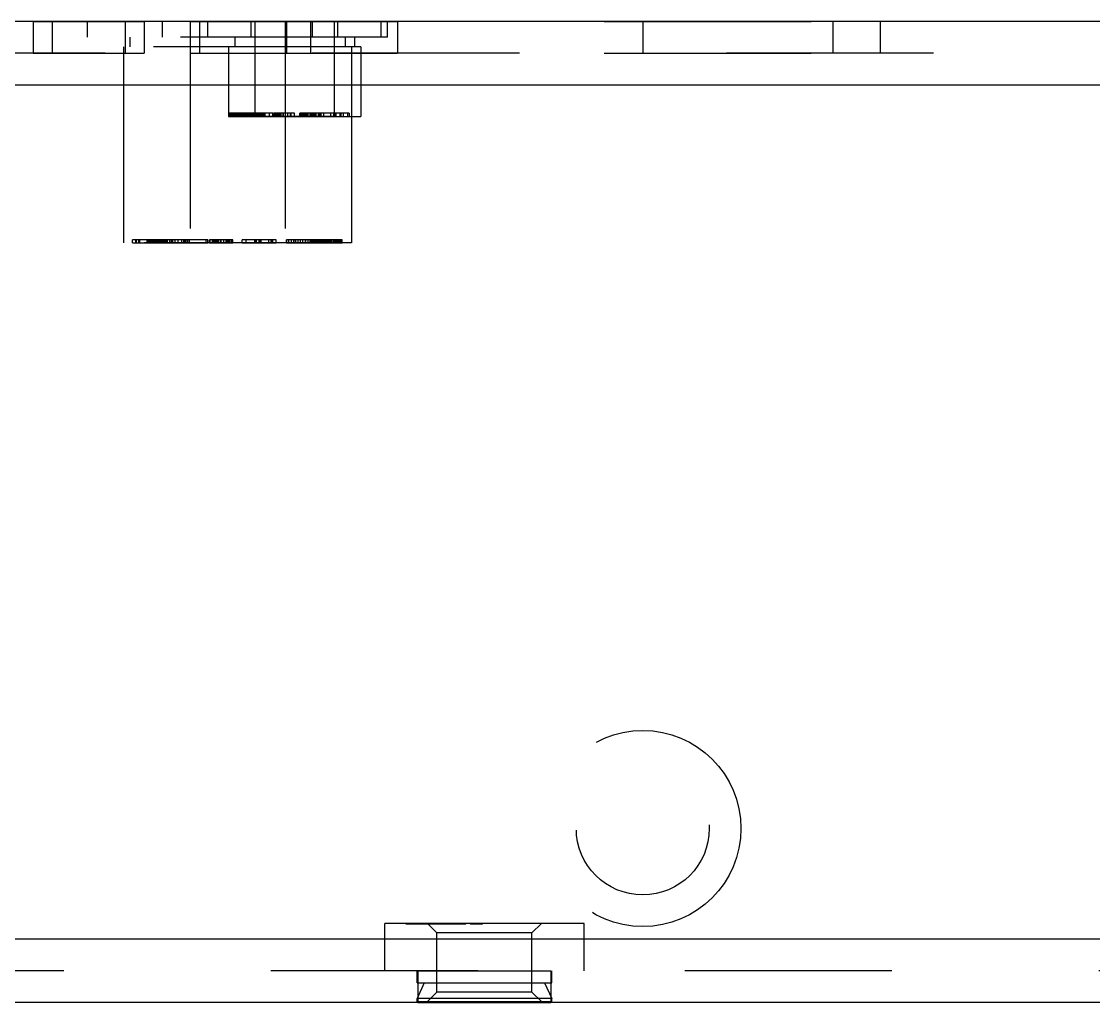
# Model space of a CAD drawing. Header units: millimetres. Extents: x 1262 to 3787, y 0 to 841.
# Drawn here: x 2780.58 to 2814.45, y 247.23 to 278.23 of the extents above; entities that cross this region are included whole.
import ezdxf

# ---------------------------------------------------------------- set-up
doc = ezdxf.new("R2010")
doc.units = ezdxf.units.MM
doc.header["$LTSCALE"] = 65.395
doc.linetypes.add('HIDDEN', pattern=[0.2, 0.1, -0.1])
doc.layers.get('0').update_dxf_attribs({"linetype": 'CONTINUOUS'})
doc.layers.add('02___PRT_ALL_AXES', color=7, linetype='CONTINUOUS')
doc.layers.add('DEFAULT_2', color=8, linetype='HIDDEN')

msp = doc.modelspace()

# ---------------------------------------------------------------- linework, layer by layer
at = {"color": 3, "linetype": 'Continuous'}
for p, q in [((3160.21, 278.226), (2750.21, 278.226)), ((2749.21, 276.226), (2940.18, 276.226)), ((3161.21, 249.226), (2749.21, 249.226)), ((3161.21, 247.226), (2749.21, 247.226))]:
    msp.add_line(p, q, dxfattribs=at)
at = {"layer": '02___PRT_ALL_AXES', "color": 8, "linetype": 'HIDDEN'}
for p, q in [((2780.96, 278.226), (2780.96, 277.226)), ((2780.96, 278.226), (2784.46, 278.226)), ((2781.56, 278.226), (2781.56, 277.226)), ((2783.86, 278.226), (2783.86, 277.226)), ((2784.46, 278.226), (2784.46, 277.226)), ((2785.91, 278.226), (2785.91, 271.226)), ((2785.91, 278.226), (2807.71, 278.226)), ((2787.96, 278.226), (2787.96, 275.226)), ((2788.91, 278.226), (2788.91, 271.226)), ((2788.96, 278.226), (2788.96, 277.226)), ((2789.71, 278.226), (2789.71, 277.226)), ((2790.46, 278.226), (2790.46, 275.226)), ((2792.46, 278.226), (2792.46, 277.226)), ((2807.71, 278.226), (2807.71, 277.226)), ((2783.81, 277.426), (2783.81, 271.226)), ((2787.12, 277.426), (2787.12, 275.226)), ((2791.01, 277.426), (2791.01, 271.226)), ((2791.3, 277.426), (2791.3, 275.226)), ((2780.96, 277.226), (2784.46, 277.226)), ((2785.91, 277.226), (2807.71, 277.226)), ((2790.46, 275.226), (2787.96, 275.226)), ((2791.01, 271.226), (2783.81, 271.226)), ((2793.11, 248.226), (2793.11, 247.226)), ((2793.11, 248.226), (2797.31, 248.226)), ((2797.31, 248.226), (2797.31, 247.226)), ((2793.11, 247.226), (2797.31, 247.226))]:
    msp.add_line(p, q, dxfattribs=at)
at = {"layer": 'DEFAULT_2', "color": 8, "linetype": 'HIDDEN'}
for p, q in [((2782.676, 277.726), (2782.676, 278.226)), ((2785.043, 277.726), (2785.043, 278.226)), ((2786.21, 278.226), (2786.21, 277.226)), ((2786.468, 277.726), (2786.468, 278.226)), ((2787.839, 277.726), (2787.839, 278.226)), ((2789.777, 277.726), (2789.777, 278.226)), ((2790.581, 277.726), (2790.581, 278.226)), ((2791.952, 277.726), (2791.952, 278.226)), ((2792.144, 277.726), (2792.144, 278.226)), ((2800.21, 278.226), (2800.21, 277.226)), ((2806.21, 278.226), (2806.21, 277.226)), ((2792.144, 277.726), (2782.676, 277.726)), ((2784.01, 277.726), (2784.01, 277.426)), ((2787.32, 277.726), (2787.32, 277.426)), ((2790.81, 277.726), (2790.81, 277.426)), ((2791.1, 277.726), (2791.1, 277.426)), ((2783.81, 277.426), (2783.81, 271.226)), ((2791.3, 277.426), (2783.81, 277.426)), ((2787.12, 277.426), (2787.12, 275.226)), ((2791.01, 277.426), (2791.01, 271.226)), ((2791.3, 277.426), (2791.3, 275.226)), ((2940.18, 277.226), (2750.21, 277.226)), ((2787.146, 275.226), (2787.146, 275.326)), ((2788.528, 275.326), (2787.146, 275.326)), ((2787.15, 275.226), (2787.15, 275.326)), ((2787.168, 275.226), (2787.168, 275.326)), ((2787.17, 275.326), (2787.17, 275.226)), ((2787.189, 275.226), (2787.189, 275.326)), ((2787.194, 275.226), (2787.194, 275.326)), ((2787.222, 275.226), (2787.222, 275.326)), ((2787.223, 275.226), (2787.223, 275.326)), ((2787.228, 275.226), (2787.228, 275.326)), ((2787.232, 275.226), (2787.232, 275.326)), ((2787.234, 275.226), (2787.234, 275.326)), ((2787.238, 275.226), (2787.238, 275.326)), ((2787.256, 275.226), (2787.256, 275.326)), ((2787.267, 275.226), (2787.267, 275.326)), ((2787.269, 275.226), (2787.269, 275.326)), ((2787.271, 275.226), (2787.271, 275.326)), ((2787.282, 275.226), (2787.282, 275.326)), ((2787.287, 275.226), (2787.287, 275.326)), ((2787.321, 275.226), (2787.321, 275.326)), ((2787.322, 275.226), (2787.322, 275.326)), ((2787.327, 275.226), (2787.327, 275.326)), ((2787.341, 275.226), (2787.341, 275.326)), ((2787.354, 275.226), (2787.354, 275.326)), ((2787.367, 275.226), (2787.367, 275.326)), ((2787.388, 275.226), (2787.388, 275.326)), ((2787.405, 275.226), (2787.405, 275.326)), ((2787.438, 275.226), (2787.438, 275.326)), ((2787.442, 275.226), (2787.442, 275.326)), ((2787.473, 275.226), (2787.473, 275.326)), ((2787.481, 275.226), (2787.481, 275.326)), ((2787.484, 275.226), (2787.484, 275.326)), ((2787.514, 275.226), (2787.514, 275.326)), ((2787.532, 275.226), (2787.532, 275.326)), ((2787.543, 275.226), (2787.543, 275.326)), ((2787.545, 275.226), (2787.545, 275.326)), ((2787.552, 275.226), (2787.552, 275.326)), ((2787.569, 275.226), (2787.569, 275.326)), ((2787.584, 275.226), (2787.584, 275.326)), ((2787.59, 275.226), (2787.59, 275.326)), ((2787.595, 275.226), (2787.595, 275.326)), ((2787.608, 275.226), (2787.608, 275.326)), ((2787.61, 275.226), (2787.61, 275.326)), ((2787.622, 275.226), (2787.622, 275.326)), ((2787.637, 275.226), (2787.637, 275.326)), ((2787.651, 275.226), (2787.651, 275.326)), ((2787.673, 275.226), (2787.673, 275.326)), ((2787.685, 275.226), (2787.685, 275.326)), ((2787.693, 275.226), (2787.693, 275.326)), ((2787.698, 275.226), (2787.698, 275.326)), ((2787.7, 275.226), (2787.7, 275.326)), ((2787.711, 275.226), (2787.711, 275.326)), ((2787.717, 275.226), (2787.717, 275.326)), ((2787.726, 275.226), (2787.726, 275.326)), ((2787.73, 275.226), (2787.73, 275.326)), ((2787.737, 275.226), (2787.737, 275.326)), ((2787.738, 275.226), (2787.738, 275.326)), ((2787.744, 275.226), (2787.744, 275.326)), ((2787.751, 275.226), (2787.751, 275.326)), ((2787.755, 275.226), (2787.755, 275.326)), ((2787.764, 275.226), (2787.764, 275.326)), ((2787.766, 275.226), (2787.766, 275.326)), ((2787.768, 275.226), (2787.768, 275.326)), ((2787.772, 275.226), (2787.772, 275.326)), ((2787.776, 275.226), (2787.776, 275.326)), ((2787.777, 275.226), (2787.777, 275.326)), ((2787.786, 275.226), (2787.786, 275.326)), ((2787.8, 275.226), (2787.8, 275.326)), ((2787.801, 275.226), (2787.801, 275.326)), ((2787.808, 275.226), (2787.808, 275.326)), ((2787.827, 275.226), (2787.827, 275.326)), ((2787.834, 275.226), (2787.834, 275.326)), ((2787.839, 275.226), (2787.839, 275.326)), ((2787.842, 275.226), (2787.842, 275.326)), ((2787.842, 275.226), (2787.842, 275.326)), ((2787.844, 275.226), (2787.844, 275.326)), ((2787.845, 275.326), (2787.845, 275.226)), ((2787.847, 275.226), (2787.847, 275.326)), ((2787.847, 275.226), (2787.847, 275.326)), ((2787.85, 275.226), (2787.85, 275.326)), ((2787.852, 275.226), (2787.852, 275.326)), ((2787.853, 275.226), (2787.853, 275.326)), ((2787.858, 275.226), (2787.858, 275.326)), ((2787.867, 275.226), (2787.867, 275.326)), ((2787.886, 275.226), (2787.886, 275.326)), ((2787.894, 275.226), (2787.894, 275.326)), ((2787.909, 275.226), (2787.909, 275.326)), ((2787.916, 275.326), (2787.916, 275.226)), ((2787.925, 275.226), (2787.925, 275.326)), ((2787.961, 275.226), (2787.961, 275.326)), ((2787.976, 275.226), (2787.976, 275.326)), ((2787.98, 275.226), (2787.98, 275.326)), ((2787.98, 275.226), (2787.98, 275.326)), ((2788.016, 275.226), (2788.016, 275.326)), ((2788.029, 275.226), (2788.029, 275.326)), ((2788.065, 275.226), (2788.065, 275.326)), ((2788.065, 275.226), (2788.065, 275.326)), ((2788.069, 275.226), (2788.069, 275.326)), ((2788.083, 275.226), (2788.083, 275.326)), ((2788.098, 275.226), (2788.098, 275.326)), ((2788.129, 275.226), (2788.129, 275.326)), ((2788.131, 275.226), (2788.131, 275.326)), ((2788.136, 275.226), (2788.136, 275.326)), ((2788.146, 275.226), (2788.146, 275.326)), ((2788.151, 275.226), (2788.151, 275.326)), ((2788.187, 275.226), (2788.187, 275.326)), ((2788.197, 275.226), (2788.197, 275.326)), ((2788.198, 275.226), (2788.198, 275.326)), ((2788.203, 275.226), (2788.203, 275.326)), ((2788.245, 275.226), (2788.245, 275.326)), ((2788.273, 275.226), (2788.273, 275.326)), ((2788.282, 275.226), (2788.282, 275.326)), ((2788.425, 275.226), (2788.425, 275.326)), ((2788.528, 275.226), (2788.528, 275.326)), ((2788.543, 275.226), (2788.543, 275.326)), ((2789.21, 275.326), (2788.543, 275.326)), ((2788.544, 275.226), (2788.544, 275.326)), ((2788.559, 275.226), (2788.559, 275.326)), ((2788.59, 275.226), (2788.59, 275.326)), ((2788.604, 275.226), (2788.604, 275.326)), ((2788.62, 275.226), (2788.62, 275.326)), ((2788.63, 275.226), (2788.63, 275.326)), ((2788.632, 275.226), (2788.632, 275.326)), ((2788.651, 275.226), (2788.651, 275.326)), ((2788.655, 275.226), (2788.655, 275.326)), ((2788.66, 275.226), (2788.66, 275.326)), ((2788.676, 275.226), (2788.676, 275.326)), ((2788.688, 275.226), (2788.688, 275.326)), ((2788.702, 275.226), (2788.702, 275.326)), ((2788.719, 275.326), (2788.719, 275.226)), ((2788.73, 275.226), (2788.73, 275.326)), ((2788.74, 275.226), (2788.74, 275.326)), ((2788.742, 275.226), (2788.742, 275.326)), ((2788.789, 275.226), (2788.789, 275.326)), ((2788.793, 275.226), (2788.793, 275.326)), ((2788.849, 275.226), (2788.849, 275.326)), ((2788.867, 275.226), (2788.867, 275.326)), ((2788.999, 275.226), (2788.999, 275.326)), ((2789.07, 275.326), (2789.07, 275.226)), ((2789.106, 275.226), (2789.106, 275.326)), ((2789.21, 275.226), (2789.21, 275.326)), ((2789.378, 275.226), (2789.378, 275.326)), ((2790.932, 275.326), (2789.378, 275.326)), ((2789.38, 275.226), (2789.38, 275.326)), ((2789.388, 275.226), (2789.388, 275.326)), ((2789.418, 275.226), (2789.418, 275.326)), ((2789.419, 275.226), (2789.419, 275.326)), ((2789.459, 275.226), (2789.459, 275.326)), ((2789.465, 275.226), (2789.465, 275.326)), ((2789.466, 275.226), (2789.466, 275.326)), ((2789.473, 275.226), (2789.473, 275.326)), ((2789.48, 275.226), (2789.48, 275.326)), ((2789.506, 275.226), (2789.506, 275.326)), ((2789.514, 275.226), (2789.514, 275.326)), ((2789.517, 275.226), (2789.517, 275.326)), ((2789.522, 275.326), (2789.522, 275.226)), ((2789.546, 275.226), (2789.546, 275.326)), ((2789.581, 275.226), (2789.581, 275.326)), ((2789.602, 275.226), (2789.602, 275.326)), ((2789.637, 275.226), (2789.637, 275.326)), ((2789.705, 275.226), (2789.705, 275.326)), ((2789.711, 275.226), (2789.711, 275.326)), ((2789.761, 275.226), (2789.761, 275.326)), ((2789.769, 275.226), (2789.769, 275.326)), ((2789.801, 275.226), (2789.801, 275.326)), ((2789.841, 275.226), (2789.841, 275.326)), ((2789.871, 275.226), (2789.871, 275.326)), ((2789.899, 275.226), (2789.899, 275.326)), ((2789.964, 275.226), (2789.964, 275.326)), ((2790.011, 275.226), (2790.011, 275.326)), ((2790.027, 275.326), (2790.027, 275.226)), ((2790.055, 275.226), (2790.055, 275.326)), ((2790.131, 275.226), (2790.131, 275.326)), ((2790.36, 275.226), (2790.36, 275.326)), ((2790.445, 275.326), (2790.445, 275.226)), ((2790.451, 275.226), (2790.451, 275.326)), ((2790.497, 275.226), (2790.497, 275.326)), ((2790.515, 275.326), (2790.515, 275.226)), ((2790.656, 275.226), (2790.656, 275.326)), ((2790.668, 275.326), (2790.668, 275.226)), ((2790.75, 275.326), (2790.75, 275.226)), ((2790.881, 275.326), (2790.881, 275.226)), ((2790.932, 275.326), (2790.932, 275.226)), ((2787.12, 275.226), (2791.3, 275.226)), ((2784.093, 271.226), (2784.093, 271.326)), ((2786.475, 271.326), (2784.093, 271.326)), ((2784.198, 271.226), (2784.198, 271.326)), ((2784.215, 271.226), (2784.215, 271.326)), ((2784.292, 271.226), (2784.292, 271.326)), ((2784.32, 271.226), (2784.32, 271.326)), ((2784.554, 271.226), (2784.554, 271.326)), ((2784.564, 271.226), (2784.564, 271.326)), ((2784.58, 271.226), (2784.58, 271.326)), ((2784.603, 271.226), (2784.603, 271.326)), ((2784.628, 271.226), (2784.628, 271.326)), ((2784.67, 271.226), (2784.67, 271.326)), ((2784.682, 271.226), (2784.682, 271.326)), ((2784.684, 271.226), (2784.684, 271.326)), ((2784.706, 271.226), (2784.706, 271.326)), ((2784.71, 271.226), (2784.71, 271.326)), ((2784.714, 271.226), (2784.714, 271.326)), ((2784.726, 271.226), (2784.726, 271.326)), ((2784.75, 271.226), (2784.75, 271.326)), ((2784.774, 271.226), (2784.774, 271.326)), ((2784.807, 271.226), (2784.807, 271.326)), ((2784.827, 271.226), (2784.827, 271.326)), ((2784.849, 271.226), (2784.849, 271.326)), ((2784.869, 271.226), (2784.869, 271.326)), ((2784.877, 271.226), (2784.877, 271.326)), ((2784.916, 271.226), (2784.916, 271.326)), ((2784.936, 271.226), (2784.936, 271.326)), ((2784.939, 271.226), (2784.939, 271.326)), ((2784.95, 271.226), (2784.95, 271.326)), ((2784.967, 271.226), (2784.967, 271.326)), ((2784.973, 271.226), (2784.973, 271.326)), ((2784.991, 271.226), (2784.991, 271.326)), ((2785.006, 271.226), (2785.006, 271.326)), ((2785.029, 271.226), (2785.029, 271.326)), ((2785.033, 271.226), (2785.033, 271.326)), ((2785.038, 271.226), (2785.038, 271.326)), ((2785.041, 271.226), (2785.041, 271.326)), ((2785.042, 271.226), (2785.042, 271.326)), ((2785.048, 271.226), (2785.048, 271.326)), ((2785.073, 271.226), (2785.073, 271.326)), ((2785.089, 271.226), (2785.089, 271.326)), ((2785.118, 271.226), (2785.118, 271.326)), ((2785.124, 271.226), (2785.124, 271.326)), ((2785.13, 271.226), (2785.13, 271.326)), ((2785.144, 271.226), (2785.144, 271.326)), ((2785.146, 271.226), (2785.146, 271.326)), ((2785.167, 271.226), (2785.167, 271.326)), ((2785.2, 271.226), (2785.2, 271.326)), ((2785.27, 271.226), (2785.27, 271.326)), ((2785.284, 271.226), (2785.284, 271.326)), ((2785.333, 271.226), (2785.333, 271.326)), ((2785.365, 271.226), (2785.365, 271.326)), ((2785.44, 271.226), (2785.44, 271.326)), ((2785.539, 271.226), (2785.539, 271.326)), ((2785.652, 271.226), (2785.652, 271.326)), ((2785.714, 271.226), (2785.714, 271.326)), ((2785.757, 271.226), (2785.757, 271.326)), ((2785.788, 271.226), (2785.788, 271.326)), ((2785.845, 271.226), (2785.845, 271.326)), ((2785.893, 271.226), (2785.893, 271.326)), ((2786.417, 271.226), (2786.417, 271.326)), ((2786.475, 271.226), (2786.475, 271.326)), ((2786.523, 271.226), (2786.523, 271.326)), ((2787.261, 271.326), (2786.523, 271.326)), ((2786.525, 271.226), (2786.525, 271.326)), ((2786.551, 271.226), (2786.551, 271.326)), ((2786.618, 271.226), (2786.618, 271.326)), ((2786.638, 271.226), (2786.638, 271.326)), ((2786.646, 271.226), (2786.646, 271.326)), ((2786.652, 271.226), (2786.652, 271.326)), ((2786.681, 271.226), (2786.681, 271.326)), ((2786.693, 271.226), (2786.693, 271.326)), ((2786.736, 271.226), (2786.736, 271.326)), ((2786.761, 271.226), (2786.761, 271.326)), ((2786.792, 271.226), (2786.792, 271.326)), ((2786.814, 271.226), (2786.814, 271.326)), ((2786.874, 271.226), (2786.874, 271.326)), ((2786.896, 271.226), (2786.896, 271.326)), ((2786.98, 271.226), (2786.98, 271.326)), ((2786.982, 271.226), (2786.982, 271.326)), ((2787.051, 271.226), (2787.051, 271.326)), ((2787.069, 271.226), (2787.069, 271.326)), ((2787.103, 271.226), (2787.103, 271.326)), ((2787.138, 271.226), (2787.138, 271.326)), ((2787.166, 271.226), (2787.166, 271.326)), ((2787.222, 271.226), (2787.222, 271.326)), ((2787.261, 271.226), (2787.261, 271.326)), ((2787.558, 271.226), (2787.558, 271.326)), ((2788.633, 271.326), (2787.558, 271.326)), ((2787.678, 271.226), (2787.678, 271.326)), ((2787.959, 271.226), (2787.959, 271.326)), ((2787.992, 271.226), (2787.992, 271.326)), ((2788.008, 271.226), (2788.008, 271.326)), ((2788.091, 271.226), (2788.091, 271.326)), ((2788.119, 271.226), (2788.119, 271.326)), ((2788.152, 271.226), (2788.152, 271.326)), ((2788.4, 271.226), (2788.4, 271.326)), ((2788.473, 271.226), (2788.473, 271.326)), ((2788.489, 271.226), (2788.489, 271.326)), ((2788.52, 271.226), (2788.52, 271.326)), ((2788.633, 271.226), (2788.633, 271.326)), ((2788.957, 271.226), (2788.957, 271.326)), ((2790.71, 271.326), (2788.957, 271.326)), ((2789.019, 271.226), (2789.019, 271.326)), ((2789.028, 271.226), (2789.028, 271.326)), ((2789.113, 271.226), (2789.113, 271.326)), ((2789.188, 271.226), (2789.188, 271.326)), ((2789.194, 271.226), (2789.194, 271.326)), ((2789.256, 271.226), (2789.256, 271.326)), ((2789.321, 271.226), (2789.321, 271.326)), ((2789.396, 271.226), (2789.396, 271.326)), ((2789.477, 271.226), (2789.477, 271.326)), ((2789.562, 271.226), (2789.562, 271.326)), ((2789.566, 271.226), (2789.566, 271.326)), ((2789.644, 271.226), (2789.644, 271.326)), ((2789.707, 271.226), (2789.707, 271.326)), ((2789.709, 271.226), (2789.709, 271.326)), ((2789.719, 271.226), (2789.719, 271.326)), ((2789.722, 271.226), (2789.722, 271.326)), ((2789.736, 271.226), (2789.736, 271.326)), ((2789.761, 271.226), (2789.761, 271.326)), ((2789.782, 271.226), (2789.782, 271.326)), ((2789.812, 271.226), (2789.812, 271.326)), ((2789.816, 271.226), (2789.816, 271.326)), ((2789.829, 271.226), (2789.829, 271.326)), ((2789.842, 271.226), (2789.842, 271.326)), ((2789.842, 271.226), (2789.842, 271.326)), ((2789.849, 271.226), (2789.849, 271.326)), ((2789.853, 271.226), (2789.853, 271.326)), ((2789.863, 271.226), (2789.863, 271.326)), ((2789.864, 271.226), (2789.864, 271.326)), ((2789.865, 271.226), (2789.865, 271.326)), ((2789.869, 271.226), (2789.869, 271.326)), ((2789.871, 271.226), (2789.871, 271.326)), ((2789.887, 271.226), (2789.887, 271.326)), ((2789.926, 271.226), (2789.926, 271.326)), ((2789.931, 271.226), (2789.931, 271.326)), ((2789.939, 271.226), (2789.939, 271.326)), ((2789.952, 271.226), (2789.952, 271.326)), ((2789.957, 271.226), (2789.957, 271.326)), ((2789.966, 271.226), (2789.966, 271.326)), ((2789.969, 271.226), (2789.969, 271.326)), ((2789.973, 271.226), (2789.973, 271.326)), ((2789.988, 271.226), (2789.988, 271.326)), ((2790.003, 271.226), (2790.003, 271.326)), ((2790.028, 271.226), (2790.028, 271.326)), ((2790.043, 271.226), (2790.043, 271.326)), ((2790.054, 271.226), (2790.054, 271.326)), ((2790.06, 271.226), (2790.06, 271.326)), ((2790.068, 271.226), (2790.068, 271.326)), ((2790.079, 271.226), (2790.079, 271.326)), ((2790.083, 271.226), (2790.083, 271.326)), ((2790.104, 271.226), (2790.104, 271.326)), ((2790.105, 271.226), (2790.105, 271.326)), ((2790.12, 271.226), (2790.12, 271.326)), ((2790.132, 271.226), (2790.132, 271.326)), ((2790.152, 271.226), (2790.152, 271.326)), ((2790.153, 271.226), (2790.153, 271.326)), ((2790.156, 271.226), (2790.156, 271.326)), ((2790.187, 271.226), (2790.187, 271.326)), ((2790.206, 271.226), (2790.206, 271.326)), ((2790.208, 271.226), (2790.208, 271.326)), ((2790.218, 271.226), (2790.218, 271.326)), ((2790.222, 271.226), (2790.222, 271.326)), ((2790.225, 271.226), (2790.225, 271.326)), ((2790.237, 271.226), (2790.237, 271.326)), ((2790.239, 271.226), (2790.239, 271.326)), ((2790.241, 271.226), (2790.241, 271.326)), ((2790.253, 271.226), (2790.253, 271.326)), ((2790.287, 271.226), (2790.287, 271.326)), ((2790.288, 271.226), (2790.288, 271.326)), ((2790.293, 271.226), (2790.293, 271.326)), ((2790.34, 271.226), (2790.34, 271.326)), ((2790.372, 271.226), (2790.372, 271.326)), ((2790.376, 271.226), (2790.376, 271.326)), ((2790.404, 271.226), (2790.404, 271.326)), ((2790.457, 271.226), (2790.457, 271.326)), ((2790.461, 271.226), (2790.461, 271.326)), ((2790.471, 271.226), (2790.471, 271.326)), ((2790.485, 271.226), (2790.485, 271.326)), ((2790.489, 271.226), (2790.489, 271.326)), ((2790.505, 271.226), (2790.505, 271.326)), ((2790.521, 271.226), (2790.521, 271.326)), ((2790.526, 271.226), (2790.526, 271.326)), ((2790.549, 271.226), (2790.549, 271.326)), ((2790.552, 271.226), (2790.552, 271.326)), ((2790.567, 271.226), (2790.567, 271.326)), ((2790.572, 271.226), (2790.572, 271.326)), ((2790.587, 271.226), (2790.587, 271.326)), ((2790.587, 271.226), (2790.587, 271.326)), ((2790.598, 271.226), (2790.598, 271.326)), ((2790.603, 271.226), (2790.603, 271.326)), ((2790.614, 271.226), (2790.614, 271.326)), ((2790.632, 271.226), (2790.632, 271.326)), ((2790.636, 271.226), (2790.636, 271.326)), ((2790.654, 271.226), (2790.654, 271.326)), ((2790.678, 271.226), (2790.678, 271.326)), ((2790.693, 271.226), (2790.693, 271.326)), ((2790.703, 271.226), (2790.703, 271.326)), ((2790.71, 271.226), (2790.71, 271.326)), ((2784.093, 271.226), (2786.475, 271.226)), ((2786.523, 271.226), (2787.261, 271.226)), ((2787.558, 271.226), (2788.633, 271.226)), ((2788.957, 271.226), (2790.71, 271.226)), ((2792.06, 248.226), (2792.06, 249.726)), ((2798.36, 249.726), (2792.06, 249.726)), ((2792.734, 249.706), (2792.734, 249.726)), ((2794.626, 249.706), (2792.734, 249.706)), ((2792.748, 249.706), (2792.748, 249.726)), ((2792.771, 249.726), (2792.771, 249.706)), ((2792.778, 249.706), (2792.778, 249.726)), ((2792.816, 249.726), (2792.816, 249.706)), ((2792.816, 249.706), (2792.816, 249.726)), ((2792.817, 249.726), (2792.817, 249.706)), ((2792.819, 249.706), (2792.819, 249.726)), ((2792.829, 249.706), (2792.829, 249.726)), ((2792.839, 249.726), (2792.839, 249.706)), ((2793.063, 249.706), (2793.063, 249.726)), ((2793.096, 249.706), (2793.096, 249.726)), ((2793.177, 249.706), (2793.177, 249.726)), ((2793.21, 249.706), (2793.21, 249.726)), ((2793.219, 249.726), (2793.219, 249.706)), ((2793.231, 249.706), (2793.231, 249.726)), ((2793.251, 249.726), (2793.251, 249.706)), ((2793.252, 249.706), (2793.252, 249.726)), ((2793.252, 249.706), (2793.252, 249.726)), ((2793.254, 249.706), (2793.254, 249.726)), ((2793.281, 249.706), (2793.281, 249.726)), ((2793.282, 249.706), (2793.282, 249.726)), ((2793.288, 249.706), (2793.288, 249.726)), ((2793.298, 249.706), (2793.298, 249.726)), ((2793.31, 249.726), (2793.31, 249.706)), ((2793.311, 249.706), (2793.311, 249.726)), ((2793.356, 249.706), (2793.356, 249.726)), ((2793.368, 249.706), (2793.368, 249.726)), ((2793.398, 249.706), (2793.398, 249.726)), ((2793.401, 249.706), (2793.401, 249.726)), ((2793.404, 249.706), (2793.404, 249.726)), ((2793.41, 249.706), (2793.41, 249.726)), ((2793.71, 249.426), (2793.41, 249.726)), ((2793.478, 249.706), (2793.478, 249.726)), ((2793.495, 249.726), (2793.495, 249.706)), ((2793.498, 249.706), (2793.498, 249.726)), ((2793.5, 249.706), (2793.5, 249.726)), ((2793.501, 249.726), (2793.501, 249.706)), ((2793.515, 249.726), (2793.515, 249.706)), ((2793.518, 249.706), (2793.518, 249.726)), ((2793.521, 249.706), (2793.521, 249.726)), ((2793.533, 249.706), (2793.533, 249.726)), ((2793.535, 249.706), (2793.535, 249.726)), ((2793.543, 249.706), (2793.543, 249.726)), ((2793.544, 249.706), (2793.544, 249.726)), ((2793.604, 249.706), (2793.604, 249.726)), ((2793.605, 249.706), (2793.605, 249.726)), ((2793.617, 249.726), (2793.617, 249.706)), ((2793.642, 249.706), (2793.642, 249.726)), ((2793.648, 249.706), (2793.648, 249.726)), ((2793.664, 249.706), (2793.664, 249.726)), ((2793.666, 249.706), (2793.666, 249.726)), ((2793.679, 249.726), (2793.679, 249.706)), ((2793.683, 249.706), (2793.683, 249.726)), ((2793.693, 249.706), (2793.693, 249.726)), ((2793.694, 249.706), (2793.694, 249.726)), ((2793.697, 249.706), (2793.697, 249.726)), ((2793.709, 249.706), (2793.709, 249.726)), ((2793.722, 249.726), (2793.722, 249.706)), ((2793.723, 249.706), (2793.723, 249.726)), ((2793.724, 249.706), (2793.724, 249.726)), ((2793.758, 249.726), (2793.758, 249.706)), ((2793.765, 249.706), (2793.765, 249.726)), ((2793.825, 249.706), (2793.825, 249.726)), ((2793.832, 249.726), (2793.832, 249.706)), ((2793.856, 249.706), (2793.856, 249.726)), ((2793.867, 249.706), (2793.867, 249.726)), ((2793.879, 249.726), (2793.879, 249.706)), ((2793.89, 249.706), (2793.89, 249.726)), ((2793.89, 249.706), (2793.89, 249.726)), ((2793.901, 249.706), (2793.901, 249.726)), ((2793.903, 249.706), (2793.903, 249.726)), ((2793.942, 249.706), (2793.942, 249.726)), ((2793.97, 249.706), (2793.97, 249.726)), ((2793.978, 249.706), (2793.978, 249.726)), ((2793.978, 249.706), (2793.978, 249.726)), ((2794.054, 249.726), (2794.054, 249.706)), ((2794.072, 249.706), (2794.072, 249.726)), ((2794.101, 249.706), (2794.101, 249.726)), ((2794.114, 249.726), (2794.114, 249.706)), ((2794.124, 249.726), (2794.124, 249.706)), ((2794.142, 249.706), (2794.142, 249.726)), ((2794.172, 249.726), (2794.172, 249.706)), ((2794.18, 249.706), (2794.18, 249.726)), ((2794.309, 249.726), (2794.309, 249.706)), ((2794.343, 249.706), (2794.343, 249.726)), ((2794.371, 249.706), (2794.371, 249.726)), ((2794.379, 249.706), (2794.379, 249.726)), ((2794.408, 249.706), (2794.408, 249.726)), ((2794.42, 249.706), (2794.42, 249.726)), ((2794.447, 249.706), (2794.447, 249.726)), ((2794.455, 249.706), (2794.455, 249.726)), ((2794.614, 249.706), (2794.614, 249.726)), ((2794.626, 249.706), (2794.626, 249.726)), ((2794.766, 249.726), (2794.766, 249.706)), ((2795.147, 249.706), (2794.766, 249.706)), ((2794.767, 249.706), (2794.767, 249.726)), ((2794.807, 249.706), (2794.807, 249.726)), ((2794.816, 249.706), (2794.816, 249.726)), ((2794.817, 249.726), (2794.817, 249.706)), ((2794.818, 249.706), (2794.818, 249.726)), ((2794.84, 249.706), (2794.84, 249.726)), ((2794.846, 249.706), (2794.846, 249.726)), ((2794.847, 249.726), (2794.847, 249.706)), ((2794.851, 249.706), (2794.851, 249.726)), ((2794.855, 249.706), (2794.855, 249.726)), ((2794.933, 249.706), (2794.933, 249.726)), ((2794.948, 249.706), (2794.948, 249.726)), ((2794.949, 249.706), (2794.949, 249.726)), ((2794.958, 249.706), (2794.958, 249.726)), ((2794.983, 249.706), (2794.983, 249.726)), ((2794.994, 249.706), (2794.994, 249.726)), ((2795.04, 249.706), (2795.04, 249.726)), ((2795.067, 249.706), (2795.067, 249.726)), ((2795.073, 249.706), (2795.073, 249.726)), ((2795.099, 249.706), (2795.099, 249.726)), ((2795.1, 249.706), (2795.1, 249.726)), ((2795.106, 249.706), (2795.106, 249.726)), ((2795.107, 249.706), (2795.107, 249.726)), ((2795.114, 249.726), (2795.114, 249.706)), ((2795.118, 249.706), (2795.118, 249.726)), ((2795.146, 249.706), (2795.146, 249.726)), ((2795.147, 249.706), (2795.147, 249.726)), ((2796.71, 249.426), (2797.01, 249.726)), ((2798.36, 248.226), (2798.36, 249.726)), ((2793.71, 247.556), (2793.71, 249.426)), ((2796.71, 249.426), (2793.71, 249.426)), ((2796.71, 247.556), (2796.71, 249.426)), ((3161.21, 248.226), (2749.21, 248.226)), ((2793.085, 247.846), (2793.085, 248.226)), ((2797.335, 247.846), (2797.335, 248.226)), ((2793.31, 247.846), (2793.085, 247.356)), ((2793.085, 247.846), (2797.335, 247.846)), ((2793.71, 247.556), (2793.41, 247.256)), ((2796.71, 247.556), (2793.71, 247.556)), ((2796.71, 247.556), (2797.01, 247.256)), ((2797.11, 247.846), (2797.335, 247.356)), ((2793.085, 247.256), (2793.085, 247.356)), ((2797.335, 247.356), (2793.085, 247.356)), ((2793.085, 247.256), (2797.335, 247.256)), ((2797.335, 247.256), (2797.335, 247.356))]:
    msp.add_line(p, q, dxfattribs=at)
for radius in [3.1, 2.1]:
    msp.add_circle((2800.21, 252.726), radius, dxfattribs=at)

doc.saveas('drawing.dxf')
